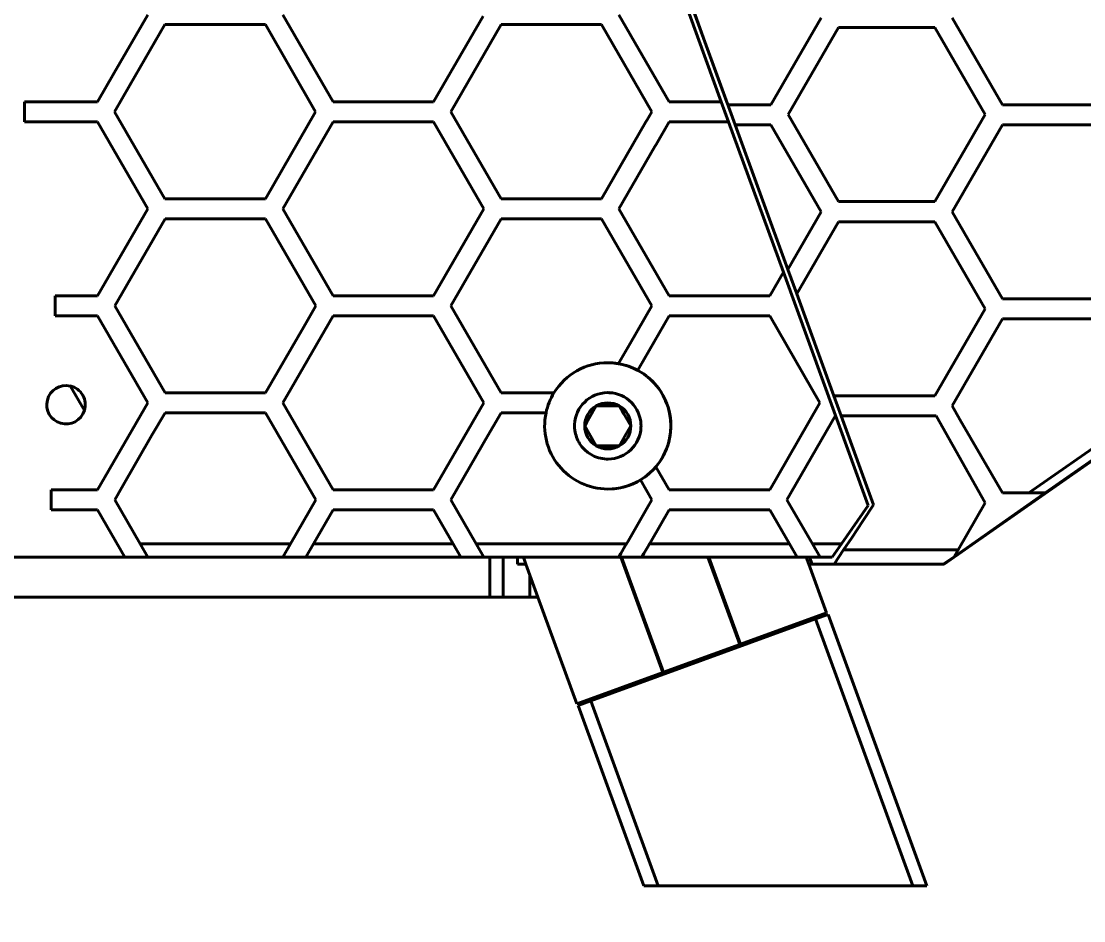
# Model space of a CAD drawing. Header units: millimetres. Extents: x 15 to 415, y 5 to 292.
# Drawn here: x 336.6 to 346.59, y 179.76 to 188.22 of the extents above; entities that cross this region are included whole.
import ezdxf

# ---------------------------------------------------------------- set-up
doc = ezdxf.new("R2010")
doc.units = ezdxf.units.MM
doc.layers.add('Annotations', color=7, linetype='Continuous')
doc.layers.add('Geometries', color=7, linetype='Continuous')
doc.styles.add('Shapr3', font='txt', dxfattribs={"height": 3.3495})
doc.dimstyles.new('ISO-25', dxfattribs={"dimtxt": 2.5, "dimasz": 2.5, "dimexe": 1.25, "dimexo": 0.625, "dimtad": 1, "dimtxsty": 'Standard', "dimcen": 2.5, "dimadec": 0, "dimazin": 0, "dimtfac": 1, "dimtmove": 0, "dimatfit": 3, "dimfxl": 1, "dimarcsym": 0})

# ---------------------------------------------------------------- blocks, each defined once
blk = doc.blocks.new('*D4')
at = {"layer": 'Annotations', "color": 0, "linetype": 'Continuous', "lineweight": 15}
for p, q in [((275.744, 179.4631), (275.744, 163.5796)), ((345.1151, 179.4631), (345.1151, 163.5796)), ((342.6151, 164.8296), (278.244, 164.8296))]:
    blk.add_line(p, q, dxfattribs=at)
at = {"layer": 'Annotations', "color": 0}
for points in [[(278.244, 165.2463), (278.244, 164.413), (275.744, 164.8296)], [(342.6151, 164.413), (342.6151, 165.2463), (345.1151, 164.8296)]]:
    blk.add_solid(points, dxfattribs=at)
at = {"layer": 'Defpoints', "color": 0}
for p in [(275.744, 180.0881), (345.1151, 180.0881), (275.744, 164.8296)]:
    blk.add_point(p, dxfattribs=at)
at = {"layer": 'Annotations', "color": 0, "lineweight": 15, "insert": (315.2496, 167.5234), "char_height": 3.3495, "attachment_point": 5, "style": 'Shapr3'}
blk.add_mtext('\\A1;554,97', dxfattribs=at)

msp = doc.modelspace()

# ---------------------------------------------------------------- linework, layer by layer
at = {"layer": 'Geometries', "linetype": 'Continuous', "lineweight": 40}
for p, q in [((343.1822, 187.4635), (342.8068, 188.4948)), ((342.9003, 188.378), (343.0282, 188.0267)), ((342.9005, 188.3788), (343.0286, 188.0268)), ((337.7883, 188.2823), (337.472, 187.7345)), ((339.5312, 187.4635), (339.0585, 188.2823)), ((340.4766, 187.4635), (340.9421, 188.2698)), ((342.6922, 187.4635), (342.2195, 188.2823)), ((344.1217, 188.2526), (343.6474, 187.4338)), ((345.3533, 188.2526), (345.8252, 187.4338)), ((337.6214, 187.6209), (337.9492, 188.1885)), ((337.9492, 188.1885), (338.1579, 188.1885)), ((338.8945, 188.1885), (338.1579, 188.1885)), ((338.8945, 188.1885), (339.3672, 187.3698)), ((341.1117, 188.1885), (340.639, 187.3698)), ((342.057, 188.1885), (341.1117, 188.1885)), ((342.057, 188.1885), (342.5297, 187.3698)), ((343.8098, 187.3442), (344.2841, 188.163)), ((344.2841, 188.163), (345.1909, 188.163)), ((345.6628, 187.3442), (345.1909, 188.163)), ((343.1655, 187.6494), (343.0282, 188.0267)), ((343.1664, 187.6482), (343.0286, 188.0268)), ((337.472, 187.7345), (337.3155, 187.4635)), ((337.4765, 187.3698), (337.6214, 187.6209)), ((343.3123, 187.2463), (343.1655, 187.6494)), ((343.2444, 187.4338), (343.1664, 187.6482)), ((336.6302, 187.4635), (336.6302, 187.276)), ((337.3155, 187.4635), (336.6302, 187.4635)), ((340.4766, 187.4635), (339.5312, 187.4635)), ((343.1822, 187.4635), (342.6922, 187.4635)), ((343.2504, 187.276), (343.1822, 187.4635)), ((337.9492, 186.551), (337.4765, 187.3698)), ((338.8945, 186.551), (339.3672, 187.3698)), ((341.1117, 186.551), (340.639, 187.3698)), ((342.5297, 187.3698), (342.4848, 187.292)), ((343.2444, 187.4338), (343.6474, 187.4338)), ((345.8252, 187.4338), (346.7824, 187.4338)), ((337.3155, 187.276), (336.6302, 187.276)), ((337.7882, 186.4573), (337.3155, 187.276)), ((339.5312, 187.276), (339.0585, 186.4573)), ((340.4766, 187.276), (339.5312, 187.276)), ((340.4766, 187.276), (340.9493, 186.4573)), ((342.057, 186.551), (342.474, 187.2732)), ((342.4848, 187.292), (342.474, 187.2732)), ((342.6922, 187.276), (342.5686, 187.0619)), ((343.2504, 187.276), (342.6922, 187.276)), ((343.7657, 185.8604), (343.2504, 187.276)), ((343.8098, 187.3442), (344.2841, 186.5254)), ((345.6628, 187.3442), (345.1909, 186.5254)), ((343.3123, 187.2463), (343.8076, 185.8853)), ((343.3123, 187.2463), (343.6474, 187.2463)), ((343.6474, 187.2463), (344.1217, 186.4275)), ((345.3533, 186.4275), (345.8252, 187.2463)), ((346.7824, 187.2463), (345.8252, 187.2463)), ((342.5686, 187.0619), (342.5576, 187.0429)), ((342.2195, 186.4573), (342.5576, 187.0429)), ((337.7882, 186.4573), (337.3155, 185.6385)), ((337.9492, 186.551), (338.0859, 186.551)), ((338.0859, 186.551), (338.3663, 186.551)), ((338.8945, 186.551), (338.3663, 186.551)), ((339.5312, 185.6385), (339.0585, 186.4573)), ((340.4766, 185.6385), (340.9493, 186.4573)), ((342.057, 186.551), (341.1117, 186.551)), ((342.6922, 185.6385), (342.2195, 186.4573)), ((345.1909, 186.5254), (344.2841, 186.5254)), ((337.9507, 186.3635), (337.478, 185.5447)), ((338.896, 186.3635), (337.9507, 186.3635)), ((338.896, 186.3635), (339.3687, 185.5448)), ((341.1117, 186.3635), (340.639, 185.5448)), ((342.057, 186.3635), (341.1117, 186.3635)), ((342.057, 186.3635), (342.5297, 185.5448)), ((344.1217, 186.4275), (343.8076, 185.8853)), ((345.3533, 186.4275), (345.8252, 185.6088)), ((343.8912, 185.6556), (344.2841, 186.3338)), ((344.2841, 186.3338), (345.1909, 186.3338)), ((345.6628, 185.515), (345.1909, 186.3338)), ((343.6376, 185.6385), (343.7657, 185.8604)), ((344.2568, 184.511), (343.7657, 185.8604)), ((343.8912, 185.6556), (343.8076, 185.8853)), ((343.8912, 185.6556), (344.2404, 184.6963)), ((336.9177, 185.6385), (336.9177, 185.451)), ((337.3155, 185.6385), (336.9177, 185.6385)), ((340.4766, 185.6385), (339.5312, 185.6385)), ((343.6376, 185.6385), (342.6922, 185.6385)), ((346.7824, 185.6088), (345.8252, 185.6088)), ((337.478, 185.5447), (337.9507, 184.726)), ((339.3687, 185.5448), (339.2551, 185.3479)), ((340.639, 185.5448), (340.639, 185.5447)), ((341.1117, 184.726), (340.639, 185.5447)), ((342.3253, 185.1907), (342.5297, 185.5448)), ((345.6628, 185.515), (345.1909, 184.6963)), ((337.3156, 185.451), (336.9177, 185.451)), ((337.3156, 185.451), (337.7883, 184.6323)), ((339.5312, 185.451), (339.1367, 184.7677)), ((340.4766, 185.451), (339.5312, 185.451)), ((340.4766, 185.451), (340.9493, 184.6323)), ((342.6922, 185.451), (342.4091, 184.9606)), ((343.6376, 185.451), (342.6922, 185.451)), ((343.6376, 185.451), (344.1103, 184.6323)), ((345.3544, 184.6045), (345.8252, 185.4213)), ((345.8252, 185.4213), (346.7824, 185.4213)), ((338.896, 184.726), (339.2551, 185.3479)), ((342.2153, 185.0001), (342.3253, 185.1907)), ((342.4091, 184.9606), (342.3959, 184.9378)), ((348.0113, 185.0268), (345.2787, 183.1135)), ((337.0601, 184.79), (337.193, 184.56)), ((339.0585, 184.6323), (339.1367, 184.7677)), ((337.9507, 184.726), (338.0323, 184.726)), ((338.0323, 184.726), (338.268, 184.726)), ((338.6091, 184.726), (338.268, 184.726)), ((338.6091, 184.726), (338.8711, 184.726)), ((338.896, 184.726), (338.8711, 184.726)), ((341.6089, 184.726), (341.1117, 184.726)), ((342.1109, 184.7274), (342.1134, 184.7274)), ((345.1909, 184.6963), (344.2404, 184.6963)), ((344.3086, 184.5088), (344.2404, 184.6963)), ((337.7883, 184.6323), (337.3155, 183.8135)), ((339.5312, 183.8135), (339.0585, 184.6323)), ((340.4766, 183.8135), (340.9493, 184.6323)), ((342.0063, 184.6024), (341.8981, 184.4149)), ((342.0063, 184.6024), (341.9556, 184.5145)), ((342.1074, 184.6024), (342.0063, 184.6024)), ((342.1146, 184.6024), (342.1074, 184.6024)), ((342.1201, 184.6024), (342.1146, 184.6024)), ((342.2184, 184.6024), (342.1201, 184.6024)), ((342.2229, 184.6024), (342.2184, 184.6024)), ((342.2229, 184.6024), (342.238, 184.5763)), ((342.238, 184.5763), (342.2458, 184.5627)), ((342.2458, 184.5627), (342.2649, 184.5297)), ((344.1103, 184.6323), (343.7071, 183.9339)), ((345.3544, 184.6045), (345.4265, 184.4756)), ((346.0745, 183.7838), (347.253, 184.609)), ((337.9507, 184.5385), (337.828, 184.3261)), ((338.896, 184.5385), (337.9507, 184.5385)), ((338.896, 184.5385), (339.3687, 183.7198)), ((341.1117, 184.5385), (340.9625, 184.2802)), ((341.5339, 184.5385), (341.1117, 184.5385)), ((341.9556, 184.5145), (341.9175, 184.4486)), ((342.3311, 184.4149), (342.2649, 184.5297)), ((344.2568, 184.511), (343.8, 183.7198)), ((344.5648, 183.6647), (344.2568, 184.511)), ((344.3086, 184.5088), (344.6137, 183.6708)), ((344.3086, 184.5088), (345.2019, 184.5088)), ((345.2019, 184.5088), (345.6628, 183.69)), ((345.4265, 184.4756), (345.8252, 183.7838)), ((341.9175, 184.4486), (341.8981, 184.4149)), ((341.8981, 184.4149), (342.0063, 184.2274)), ((341.8981, 184.4149), (342.0063, 184.2274)), ((342.3311, 184.4149), (342.2758, 184.3192)), ((342.4269, 184.425), (342.4271, 184.4173)), ((342.4269, 184.4033), (342.4271, 184.4149)), ((342.4271, 184.4149), (342.4271, 184.4173)), ((347.1614, 184.438), (346.2271, 183.7838)), ((337.828, 184.3261), (337.5452, 183.8362)), ((340.9368, 184.2356), (340.9625, 184.2802)), ((342.2758, 184.3192), (342.2298, 184.2394)), ((340.639, 183.7198), (340.9368, 184.2356)), ((342.0063, 184.2274), (342.1146, 184.2274)), ((342.1146, 184.2274), (342.2229, 184.2274)), ((342.2229, 184.2274), (342.2298, 184.2394)), ((342.1158, 184.1025), (342.1183, 184.1025)), ((342.6922, 183.8135), (342.567, 184.0304)), ((342.4217, 183.9068), (342.5297, 183.7198)), ((343.6376, 183.8135), (343.6942, 183.9116)), ((343.7071, 183.9339), (343.6942, 183.9116)), ((337.3155, 183.8135), (336.8802, 183.8135)), ((336.8802, 183.8135), (336.8802, 183.626)), ((337.478, 183.7198), (337.5452, 183.8362)), ((340.4766, 183.8135), (339.5312, 183.8135)), ((343.6376, 183.8135), (342.6922, 183.8135)), ((345.3716, 183.1848), (346.2271, 183.7838)), ((346.0745, 183.7838), (345.8252, 183.7838)), ((346.2271, 183.7838), (346.0745, 183.7838)), ((337.478, 183.7198), (337.7173, 183.3053)), ((339.1295, 183.3053), (339.3687, 183.7198)), ((340.639, 183.7198), (340.639, 183.7197)), ((340.639, 183.7197), (340.8782, 183.3053)), ((342.5297, 183.7198), (342.4822, 183.6375)), ((343.8, 183.7198), (344.0392, 183.3053)), ((344.3132, 183.3053), (344.5648, 183.6647)), ((344.6137, 183.6708), (344.5154, 183.5234)), ((345.6628, 183.69), (345.4085, 183.2488)), ((336.8802, 183.626), (337.2156, 183.626)), ((337.3155, 183.626), (337.2156, 183.626)), ((337.3155, 183.626), (337.5729, 183.1803)), ((339.5312, 183.626), (339.346, 183.3053)), ((340.4766, 183.626), (339.5312, 183.626)), ((340.4766, 183.626), (340.6617, 183.3053)), ((342.4822, 183.6375), (342.3059, 183.3321)), ((342.6922, 183.626), (342.5222, 183.3316)), ((343.6376, 183.626), (342.6922, 183.626)), ((343.6376, 183.626), (343.8227, 183.3053)), ((344.4088, 183.3634), (344.5154, 183.5234)), ((344.3324, 183.2488), (344.4088, 183.3634)), ((337.7173, 183.3053), (339.1295, 183.3053)), ((337.7894, 183.1803), (337.7173, 183.3053)), ((339.1295, 183.3053), (339.0573, 183.1803)), ((339.2739, 183.1803), (339.346, 183.3053)), ((339.346, 183.3053), (340.6617, 183.3053)), ((340.6617, 183.3053), (340.7339, 183.1803)), ((340.8782, 183.3053), (342.2905, 183.3053)), ((340.9504, 183.1803), (340.8782, 183.3053)), ((342.2372, 183.2131), (342.279, 183.2855)), ((342.2905, 183.3053), (342.279, 183.2855)), ((342.2905, 183.3053), (342.3059, 183.3321)), ((342.4643, 183.2313), (342.4904, 183.2765)), ((342.507, 183.3053), (342.4904, 183.2765)), ((342.507, 183.3053), (342.5222, 183.3316)), ((342.507, 183.3053), (343.8227, 183.3053)), ((343.8227, 183.3053), (343.8949, 183.1803)), ((344.1114, 183.1803), (344.0392, 183.3053)), ((344.0392, 183.3053), (344.3132, 183.3053)), ((344.3132, 183.3053), (344.2257, 183.1803)), ((337.5729, 183.1803), (331.4674, 183.1803)), ((338.9224, 183.1803), (331.5553, 183.1803)), ((337.7894, 183.1803), (337.5729, 183.1803)), ((339.0573, 183.1803), (337.7894, 183.1803)), ((340.9624, 183.1803), (338.9224, 183.1803)), ((339.2739, 183.1803), (339.0573, 183.1803)), ((340.7339, 183.1803), (339.2739, 183.1803)), ((340.9504, 183.1803), (340.7339, 183.1803)), ((340.9624, 183.1803), (340.9504, 183.1803)), ((341.0068, 183.1803), (340.9624, 183.1803)), ((340.9625, 183.1803), (340.9624, 183.1803)), ((340.9624, 183.1803), (340.9624, 183.1803)), ((341.0875, 183.1803), (340.9625, 183.1803)), ((341.0068, 182.8053), (341.0068, 183.1803)), ((341.0068, 183.1803), (341.0875, 183.1803)), ((341.0875, 183.1803), (341.0875, 183.1803)), ((341.3209, 183.1803), (341.0875, 183.1803)), ((341.0875, 183.1803), (341.1318, 183.1803)), ((341.1318, 183.1803), (341.1318, 182.8053)), ((341.132, 183.1803), (341.1318, 183.1803)), ((341.132, 182.8053), (341.132, 183.1803)), ((341.132, 183.1803), (341.2643, 183.1803)), ((341.2643, 183.1803), (341.2643, 183.1134)), ((342.2183, 183.1803), (341.3209, 183.1803)), ((341.3209, 183.1803), (341.3452, 183.1135)), ((342.2183, 183.1803), (342.2372, 183.2131)), ((342.2387, 183.1803), (342.2183, 183.1803)), ((342.2452, 183.1803), (342.2387, 183.1803)), ((342.6333, 182.0964), (342.2387, 183.1803)), ((342.639, 182.0984), (342.2452, 183.1803)), ((342.4349, 183.1803), (342.2452, 183.1803)), ((342.4349, 183.1803), (342.4538, 183.2131)), ((342.4349, 183.1803), (342.9762, 183.1803)), ((342.4538, 183.2131), (342.4643, 183.2313)), ((343.057, 183.1803), (342.9762, 183.1803)), ((343.3558, 182.3593), (343.057, 183.1803)), ((343.0635, 183.1803), (343.057, 183.1803)), ((343.8949, 183.1803), (343.0635, 183.1803)), ((343.3615, 182.3614), (343.0635, 183.1803)), ((343.8949, 183.1803), (343.9596, 183.1803)), ((343.9813, 183.1803), (343.9596, 183.1803)), ((344.0109, 183.1803), (343.9813, 183.1803)), ((343.9813, 183.1803), (344.0057, 183.1135)), ((344.1114, 183.1803), (344.0109, 183.1803)), ((344.0352, 183.1134), (344.0109, 183.1803)), ((344.2257, 183.1803), (344.1114, 183.1803)), ((344.2421, 183.1135), (344.3324, 183.2488)), ((344.3324, 183.2488), (345.4085, 183.2488)), ((345.3716, 183.1848), (345.2698, 183.1135)), ((345.4085, 183.2488), (345.3716, 183.1848)), ((341.2643, 183.1134), (341.3041, 183.1134)), ((341.3452, 183.1134), (341.3041, 183.1134)), ((341.3452, 183.1134), (341.3452, 183.1135)), ((341.3452, 183.1134), (341.3821, 183.0122)), ((344.0057, 183.1134), (344.0057, 183.1135)), ((344.0352, 183.1134), (344.0057, 183.1134)), ((344.172, 182.6564), (344.0057, 183.1134)), ((344.2421, 183.1134), (344.0352, 183.1134)), ((344.2421, 183.1134), (344.2421, 183.1135)), ((345.2697, 183.1134), (344.2421, 183.1134)), ((345.2698, 183.1135), (345.2697, 183.1134)), ((345.2787, 183.1135), (345.2698, 183.1135)), ((341.3821, 183.0122), (341.3821, 182.8053)), ((341.3821, 183.0122), (341.4574, 182.8053)), ((341.0068, 182.8053), (319.2818, 182.8053)), ((341.1318, 182.8053), (341.0068, 182.8053)), ((341.132, 182.8053), (341.1318, 182.8053)), ((341.3821, 182.8053), (341.132, 182.8053)), ((341.4574, 182.8053), (341.3821, 182.8053)), ((341.4574, 182.8053), (341.8228, 181.8014)), ((341.9541, 181.829), (344.0684, 182.5986)), ((344.172, 182.6564), (343.3615, 182.3614)), ((344.0684, 182.5986), (344.1858, 182.6413)), ((344.9821, 180.0881), (344.0684, 182.5986)), ((344.1858, 182.6413), (345.1151, 180.0881)), ((343.3558, 182.3593), (342.639, 182.0984)), ((343.3615, 182.3614), (343.3558, 182.3593)), ((342.6333, 182.0964), (341.8228, 181.8014)), ((342.639, 182.0984), (342.6333, 182.0964)), ((341.8366, 181.7863), (341.9541, 181.829)), ((342.4547, 180.0881), (341.8366, 181.7863)), ((341.9541, 181.829), (342.5877, 180.0881)), ((342.5877, 180.0881), (342.4547, 180.0881)), ((342.5877, 180.0881), (344.9821, 180.0881)), ((345.1151, 180.0881), (344.9821, 180.0881))]:
    msp.add_line(p, q, dxfattribs=at)
at = {"layer": 'Geometries', "linetype": 'Continuous', "lineweight": 40, "flags": 128}
for points in [[(342.1205, 184.7274), (342.1146, 184.7274), (342.1134, 184.7274)], [(342.1274, 184.7272), (342.1268, 184.7272), (342.1205, 184.7274)], [(341.8024, 184.4289), (341.8023, 184.4272), (341.8021, 184.4149), (341.8021, 184.4149)], [(341.8021, 184.4149), (341.8023, 184.4025), (341.8031, 184.3898), (341.8044, 184.377), (341.8051, 184.3715)], [(342.4268, 184.401), (342.4269, 184.4027), (342.4269, 184.4033)], [(342.1018, 184.1027), (342.1024, 184.1027), (342.1087, 184.1025)], [(342.1087, 184.1025), (342.1146, 184.1024), (342.1158, 184.1025)]]:
    msp.add_lwpolyline(points, dxfattribs=at)
at = {"layer": 'Geometries', "linetype": 'Continuous', "lineweight": 40}
for centre, radius, start, end in [((342.1146, 184.4149), 0.5938, 90, 148.40529), ((342.1146, 184.4149), 0.5938, 80.23782, 90), ((342.1146, 184.4149), 0.5937, 270, 90), ((342.1146, 184.4149), 0.5937, 61.72063, 80.23782), ((342.1146, 184.4149), 0.5937, 319.63313, 61.72063), ((337.0197, 184.6133), 0.1812, 77.12262, 342.87738), ((337.0197, 184.6133), 0.1813, 342.87738, 77.12262), ((342.1146, 184.4149), 0.5938, 148.40529, 167.98792), ((342.1146, 184.4149), 0.3125, 90.67259, 177.44223), ((342.1146, 184.4149), 0.3125, 1.84875, 87.65836), ((342.1146, 184.4149), 0.2165, 120, 180), ((342.1146, 184.4149), 0.2165, 60, 120), ((342.1146, 184.4149), 0.2165, 0, 60), ((342.1146, 184.4149), 0.5937, 167.98792, 270), ((342.1146, 184.4149), 0.3125, 188.00126, 211.99468), ((342.1146, 184.4149), 0.2165, 180, 240), ((342.1146, 184.4149), 0.3125, 270.67259, 357.44316), ((342.1146, 184.4149), 0.2165, 300, 0), ((342.1146, 184.4149), 0.3125, 211.99468, 267.65834), ((342.1146, 184.4149), 0.2165, 240, 300), ((342.1146, 184.4149), 0.5937, 301.15154, 319.63313), ((342.1146, 184.4149), 0.5937, 270, 301.15154)]:
    msp.add_arc(centre, radius, start, end, dxfattribs=at)

# ---------------------------------------------------------------- dimensions: what is measured, and where the dimension line sits
at = {"layer": 'Annotations', "linetype": 'Continuous', "lineweight": 15}
dim = msp.add_linear_dim(base=(275.744, 164.8296), p1=(345.1151, 180.0881), p2=(275.744, 180.0881), dimstyle='ISO-25', override={"dimscale": 1, "dimgap": 0.7, "dimdec": 2, "dimlfac": 8, "dimrnd": 0.01, "dimzin": 8, "dimdsep": 44, "dimtxsty": 'Shapr3', "dimse1": 0, "dimse2": 0, "dimadec": 2, "dimtol": 0, "dimlim": 0, "dimtp": 0, "dimtm": 0, "dimtfac": 0.6, "dimtdec": 8, "dimfrac": 2, "dimtolj": 1, "dimlwd": 15, "dimlwe": 15}, dxfattribs=at)
dim.commit()
dim.dimension.update_dxf_attribs({"geometry": '*D4', "text_midpoint": (315.2496, 164.8296), "dimtype": 160})

doc.saveas('drawing.dxf')
